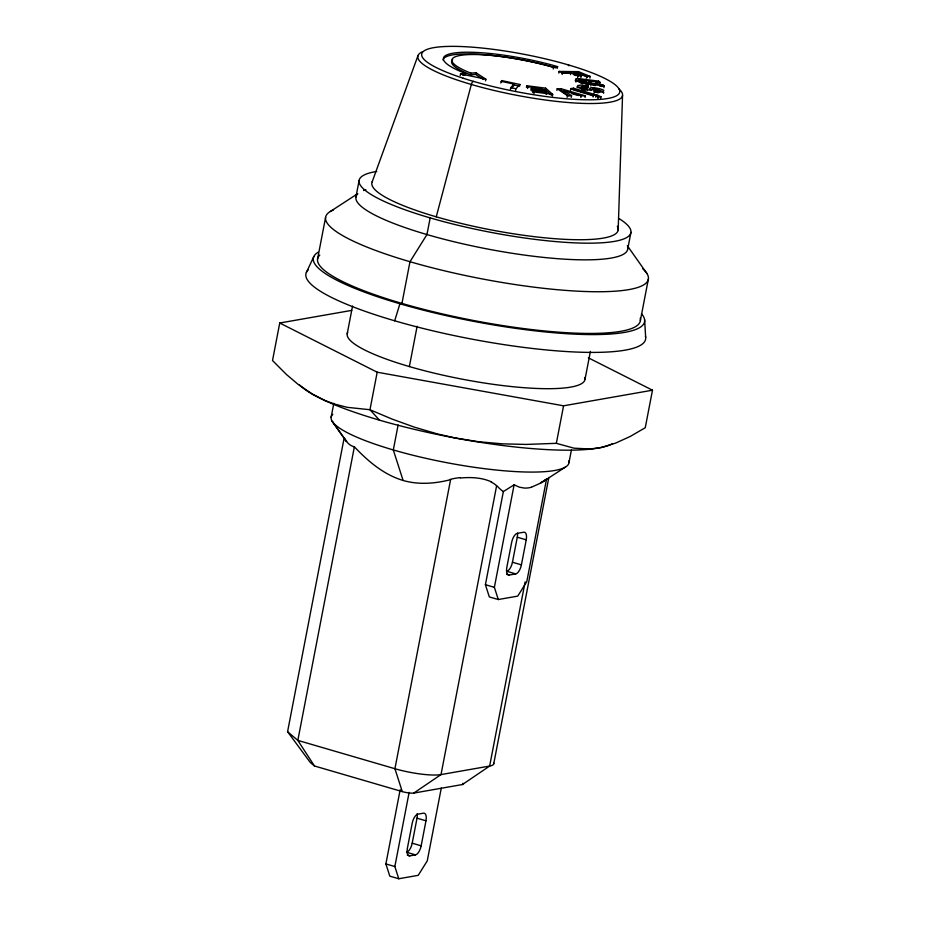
<?xml version="1.0" encoding="UTF-8"?>
<svg xmlns="http://www.w3.org/2000/svg" width="925" height="925" viewBox="0 0 925 925"><rect width="100%" height="100%" fill="white"/><g stroke="black" fill="none" stroke-linecap="round" stroke-linejoin="round"><path stroke-width="1.39" d="M618.178 230.082L622.537 95.506M351.72 310.384L279.743 323.01L272.517 360.53L286.403 374.452L297.919 384.21L312.766 394.328L325.033 400.525L334.445 404.04L347.187 407.324L369.965 409.729L392.05 419.071L414.585 427.223L437.513 433.941L454.915 437.93L478.479 441.722L502.275 443.838L526.221 444.428L556.341 443.329L574.02 448.186L590.081 449.007L601.204 447.492L615.541 443.144L630.283 436.427L645.257 427.72L652.483 390.2L588.369 357.836M317.576 258.988L325.612 217.294M355.905 197.164L359.12 180.479M331.138 417.221L333.821 403.323M347.199 333.833L352.552 306.036M493.592 762.94A34.595 6.544 10.9 0 1 489.649 766.05L462.419 784.539L413.787 793.072A8.649 1.63 10.9 0 1 402.271 791.603L314.454 765.981L310.21 762.397L287.582 731.721L344.112 438.138L332.167 421.268L346.447 441.456M344.112 438.149A107.057 33.531 -82.7 0 0 354.368 446.821L297.827 740.393L314.454 765.981M279.743 323.01L377.192 372.208L369.965 409.729L379.47 420.147M401.959 303.412L409.983 261.717L426.957 234.557L430.171 217.884M460.245 75.549L460.558 73.884L465.668 73.514A78.694 14.881 10.9 0 1 458.904 52.517A78.694 14.881 10.9 0 1 557.59 66.612L557.266 68.277M398.132 424.933L393.31 449.955L403.103 480.457C418.586 484.989 435.143 483.625 450.591 479.67L394.929 768.721L402.271 791.603M409.37 366.566L417.129 326.259M465.668 73.514L465.344 75.179L462.789 75.364M483.336 79.434L475.647 74.428L470.547 74.798L470.86 73.133A70.046 13.251 10.9 0 1 466.061 54.748A70.046 13.251 10.9 0 1 553.543 67.317L557.59 66.612M475.647 74.428L475.97 72.763L470.86 73.133M485.533 80.868L485.856 79.203L475.97 72.763M500.795 82.973L501.789 80.591L519.908 84.499L519.584 86.164L512.612 84.661M501.466 82.256L501.789 80.591M510.438 89.309L510.762 87.644L514.034 84.094L501.119 81.307M514.034 84.094L513.722 85.759L511.259 88.418M515.641 90.43L515.953 88.765L519.908 84.499M526.406 87.389L526.718 85.724L545.646 88.176L552.688 94.362L552.364 96.027M527.585 88.43L527.909 86.765L526.718 85.724M530.915 90.292L531.239 88.627L543.727 90.245L543.403 91.922M532.106 91.332L532.43 89.667L531.239 88.627M532.731 92.581L533.054 90.916L546.478 92.662L546.155 94.327M533.922 93.633L534.245 91.957L533.054 90.916M441.283 788.065L427.269 860.851L418.216 875.339L398.767 878.75L389.807 876.137L385.887 863.927L400.167 789.742M541.495 90.234L541.807 88.569L527.909 86.765M398.767 878.75L394.848 866.54L409.139 792.355M544.594 92.963L544.918 91.286L532.43 89.667M551.358 95.148L545.322 89.852L545.646 88.176M553.219 68.993L553.543 67.317M558.758 73.075L559.082 71.41L578.507 71.664L590.208 76.44L589.896 78.116M556.896 90.43L557.22 88.765L561.394 88.812L585.421 95.865L585.109 97.53M415.498 854.862L409.833 855.856A8.649 3.781 -73.7 0 1 407.382 848.237L412.203 823.215A8.649 3.781 -73.7 0 1 417.857 814.162L423.534 813.168A8.649 3.781 -73.7 0 1 425.974 820.799L421.164 845.808A8.649 3.781 -73.7 0 1 415.498 854.862L406.538 852.249A8.649 3.781 -73.7 0 0 412.203 843.195L417.013 818.186A8.649 3.781 -73.7 0 0 417.221 813.607M562.203 74.486L562.527 72.809L559.082 71.41M561.394 88.812L561.07 90.477L566.412 92.049M585.421 95.865L581.189 95.807L563.626 90.592L563.302 92.269L568.967 95.911M570.459 74.59L570.783 72.925L562.527 72.809M567.094 97.31L567.418 95.645L557.22 88.765M570.54 90.257L570.864 88.592L573.454 88.176L596.012 94.882L595.723 97.148M590.208 76.44L586.924 76.405L578.668 73.029L574.067 72.971L573.743 74.636L576.125 75.607M571.234 97.356L571.558 95.691L563.626 90.592M573.454 88.176L573.142 89.852L593.041 95.761M575.893 82.024L575.558 79.642M578.507 71.664L578.183 73.329L561.533 73.11M577.582 77.503L577.905 75.827L570.783 72.925M578.345 74.694L578.668 73.029M587.918 87.678L588.242 86.013L581.039 85.054L577.732 85.562L577.142 87.412L583.201 86.904M578.703 80.348L579.189 78.683L598.614 81.111L600.024 82.36L599.712 84.025M580.877 77.538L581.189 75.873L574.067 72.971M603.875 87.702L604.187 86.025L602.776 84.788L583.606 82.163L582.23 81.782L582.207 80.093M543.172 481.243L546.536 479.127L526.799 581.628L517.746 596.116L498.286 599.527L489.325 596.914L485.405 584.704L503.35 491.557L514.115 484.816L519.422 487.186L524.174 488.042A96.061 41.937 -73.7 0 0 531.285 487.29M581.49 88.395L581.813 86.719M580.865 97.472L581.189 95.807M583.062 90.8L583.108 89.078M585.039 81.053L585.352 79.388M585.224 90.188L584.033 89.979L584.23 88.28A3.839 0.728 10.9 0 1 581.952 87.424M586.6 78.07L586.924 76.405M586.242 82.267L586.566 80.602M587.132 90.188L588.242 86.013M588.705 84.661L589.028 82.996M498.286 599.527L494.378 587.317L514.115 484.816M590.821 86.002L591.133 84.325M592.289 89.401L593.572 87.759M593.098 96.963L593.422 95.298L596.012 94.882M593.989 93.09L595.388 90.604A4.348 0.821 10.9 0 0 599.261 90.951M594.752 92.223L595.076 90.546M593.792 91.089L594.972 90.881A6.07 1.145 10.9 0 1 595.862 90.812L596.301 89.147L598.082 89.39M598.614 81.111L598.29 82.787L595.642 82.441M597.989 89.367L597.989 91.112M598.394 90.199L597.989 88.372A6.359 1.203 10.9 0 0 597.296 88.233L596.833 88.152A6.359 1.203 10.9 0 0 596.035 88.025L595.376 87.933A6.498 1.226 10.9 0 0 594.775 87.863L593.942 87.782M597.272 96.905L597.596 95.24L600.984 96.79L600.66 98.466M599.099 91.529L599.423 89.852M597.908 98.894L598.221 97.229L596.035 95.483L597.596 95.24M599.342 92.292L599.666 90.627M602.776 84.788L602.464 86.453L599.712 86.094M515.757 573.905L509.27 575.038A8.649 3.781 -73.7 0 1 506.819 567.407L511.641 542.397A8.649 3.781 -73.7 0 1 517.295 533.343L523.781 532.21A8.649 3.781 -73.7 0 1 526.232 539.83L521.411 564.851A8.649 3.781 -73.7 0 1 515.757 573.905L506.796 571.292A8.649 3.781 -73.7 0 0 512.45 562.238L517.272 537.217A8.649 3.781 -73.7 0 0 517.526 533.147M603.597 93.252C604.881 90.523 597.562 93.356 594.312 91.425M525.123 581.86L489.649 766.05L441.017 774.583A34.595 6.544 10.9 0 1 394.929 768.721L297.827 740.393L287.582 731.721M493.765 763.68L548.849 477.392M556.341 443.329L563.568 405.809L652.483 390.2M568.991 462.627L571.396 450.117M585.039 379.238L590.393 351.442M627.728 249.045L630.942 232.372M640.354 320.674L648.39 278.98M436.253 216.82L471.322 84.476A3.457 1.515 -73.7 0 1 473.461 81.377M394.686 320.802L399.924 303.758M372.197 181.797L418.077 55.373M306.395 272.366L313.841 256.549M413.787 793.072L441.017 774.583L496.667 485.544L498.667 487.637A149.723 65.374 -73.7 0 0 503.339 491.568M330.375 211.467L357.559 193.787M542.119 482.237L565.452 467.056M540.489 482.931L542.501 481.659M531.297 487.278L541.009 482.931A122.944 53.673 -73.7 0 0 546.536 479.115M595.226 89.621L594.972 89.586A6.498 1.226 10.9 0 0 594.451 89.528L593.526 89.563L595.33 89.205A6.07 1.145 10.9 0 1 596.186 89.147L596.301 89.147M593.526 89.563L591.318 89.956A9.158 1.734 10.9 0 1 590.902 90.002L590.902 90.002M598.221 97.229L600.984 96.79M460.407 477.982C470.883 477.08 481.937 477.473 491.626 481.96M592.439 87.725C589.873 86.869 587.653 90.534 592.116 89.39M567.418 95.645L571.558 95.691M577.905 75.827L581.189 75.873M595.978 90.812L597.562 91.02M578.784 80.348L584.091 80.938M585.907 88.557L584.357 88.303M583.051 80.174L600.024 82.36M589.017 81.573L591.665 81.92M604.187 86.025L585.028 83.458M588.531 84.638L585.976 84.291M592.832 85.204L595.584 85.562M539.923 89.147L545.322 89.852M533.69 90.65L537.853 91.193M534.245 91.957L552.688 94.362M584.184 87.031L586.6 87.424M586.462 86.696L586.681 86.73A8.626 1.63 10.9 0 1 587.444 86.858L587.768 86.915M596.428 89.806L596.972 89.91A6.498 1.226 10.9 0 1 597.631 90.037L598.267 90.176M377.192 372.208L563.568 405.809M460.558 73.884L485.856 79.203M510.762 87.644L515.953 88.765M583.386 89.135L583.825 89.239A7.747 1.468 10.9 0 0 590.959 90.049M584.033 89.979L583.952 89.956A3.839 0.728 10.9 0 1 583.166 89.771M598.591 88.511L598.833 88.557A7.169 1.353 10.9 0 1 603.875 90.442L603.875 90.465M598.105 89.401L598.938 89.632M582.738 83.701L581.363 83.25M517.272 537.217L526.232 539.83M512.45 562.238L521.411 564.851M506.703 574.286L509.27 575.038M485.405 584.704L494.378 587.317M417.013 818.186L425.974 820.799M412.203 843.195L421.164 845.808M407.266 855.116L409.833 855.856M385.887 863.927L394.848 866.54M571.754 93.61L578.426 95.576M570.864 88.592L593.422 95.298M403.103 480.457C383.771 474.71 367.977 461.205 354.368 446.81M582.195 81.77L580.472 80.891L580.449 82.776M579.489 73.861L587.294 77.052M577.489 81.238L577.454 81.215A8.186 1.549 10.9 0 0 585.039 83.504M577.35 81.157L576.24 80.371M603.516 92.095L603.551 92.13A7.169 1.353 10.9 0 0 599.007 90.326M541.807 88.569L543.727 90.245M544.918 91.286L546.478 92.662M346.702 441.294L344.112 438.138M627.312 245.68L646.933 273.534M644.621 319.819L645.65 337.267M618.883 88.858A104.236 19.714 10.9 0 1 517.884 95.529A104.236 19.714 10.9 0 1 422.771 51.638M567.962 64.796A3.457 1.515 -73.7 0 1 568.979 65.814M568.875 460.847A121.071 22.894 10.9 0 1 443.063 461.957A121.071 22.894 10.9 0 1 332.769 414.342M612.697 443.595A164.315 31.068 10.9 0 1 454.244 437.837A164.315 31.068 10.9 0 1 299.191 384.615M641.464 313.679A168.639 31.889 10.9 0 1 475.265 321.657A168.639 31.889 10.9 0 1 318.061 252.294M645.488 336.353A172.963 32.71 10.9 0 1 465.761 337.949A172.963 32.71 10.9 0 1 308.198 269.927M640.204 318.188A164.315 31.068 10.9 0 1 469.472 319.703A164.315 31.068 10.9 0 1 319.784 255.08M642.597 268.62A164.315 31.068 10.9 0 1 483.393 279.142A164.315 31.068 10.9 0 1 333.451 209.94M627.589 247.01A138.368 26.166 10.9 0 1 483.821 248.282A138.368 26.166 10.9 0 1 357.767 193.868M363.571 190.55A138.368 26.166 10.9 0 1 365.93 189.775M619.38 218.809A138.368 26.166 10.9 0 1 488.261 231.851A138.368 26.166 10.9 0 1 376.718 171.437M617.287 226.197A125.395 23.715 10.9 0 1 496.771 230.961A125.395 23.715 10.9 0 1 372.359 181.462M584.924 377.458A121.071 22.894 10.9 0 1 463.46 379.412A121.071 22.894 10.9 0 1 347.684 332.422M450.174 479.393A34.93 15.031 0.6 0 1 460.199 477.624M491.163 482.11A34.849 13.852 -2.2 0 1 496.378 485.602M463.009 783.313A8.649 1.63 10.9 0 1 462.419 784.539M580.599 80.105A4.787 0.902 10.9 0 1 582.033 80.036M575.523 79.122A8.383 1.584 10.9 0 1 578.877 78.613M583.108 89.078A7.897 1.492 10.9 0 1 577.408 86.973A10.036 1.896 10.9 0 1 577.304 86.8M581.918 86.534A5.735 1.087 10.9 0 1 586.427 86.638M581.594 88.199A5.735 1.087 10.9 0 1 585.964 88.28M581.894 89.263A3.839 0.728 10.9 0 1 581.628 89.089M598.938 92.616A4.348 0.821 10.9 0 1 597.122 92.593M580.276 81.782A4.787 0.902 10.9 0 1 581.224 81.689M575.211 80.787A8.383 1.584 10.9 0 1 578.553 80.278M470.547 74.798A70.046 13.251 10.9 0 1 452.695 59.755M443.087 60.044A78.694 14.881 10.9 0 1 556.029 67.918M463.24 78.232A100.813 19.067 10.9 0 0 619.322 93.217A100.813 19.067 10.9 0 0 479.566 47.799A100.813 19.067 10.9 0 0 463.24 78.232"/></g></svg>
